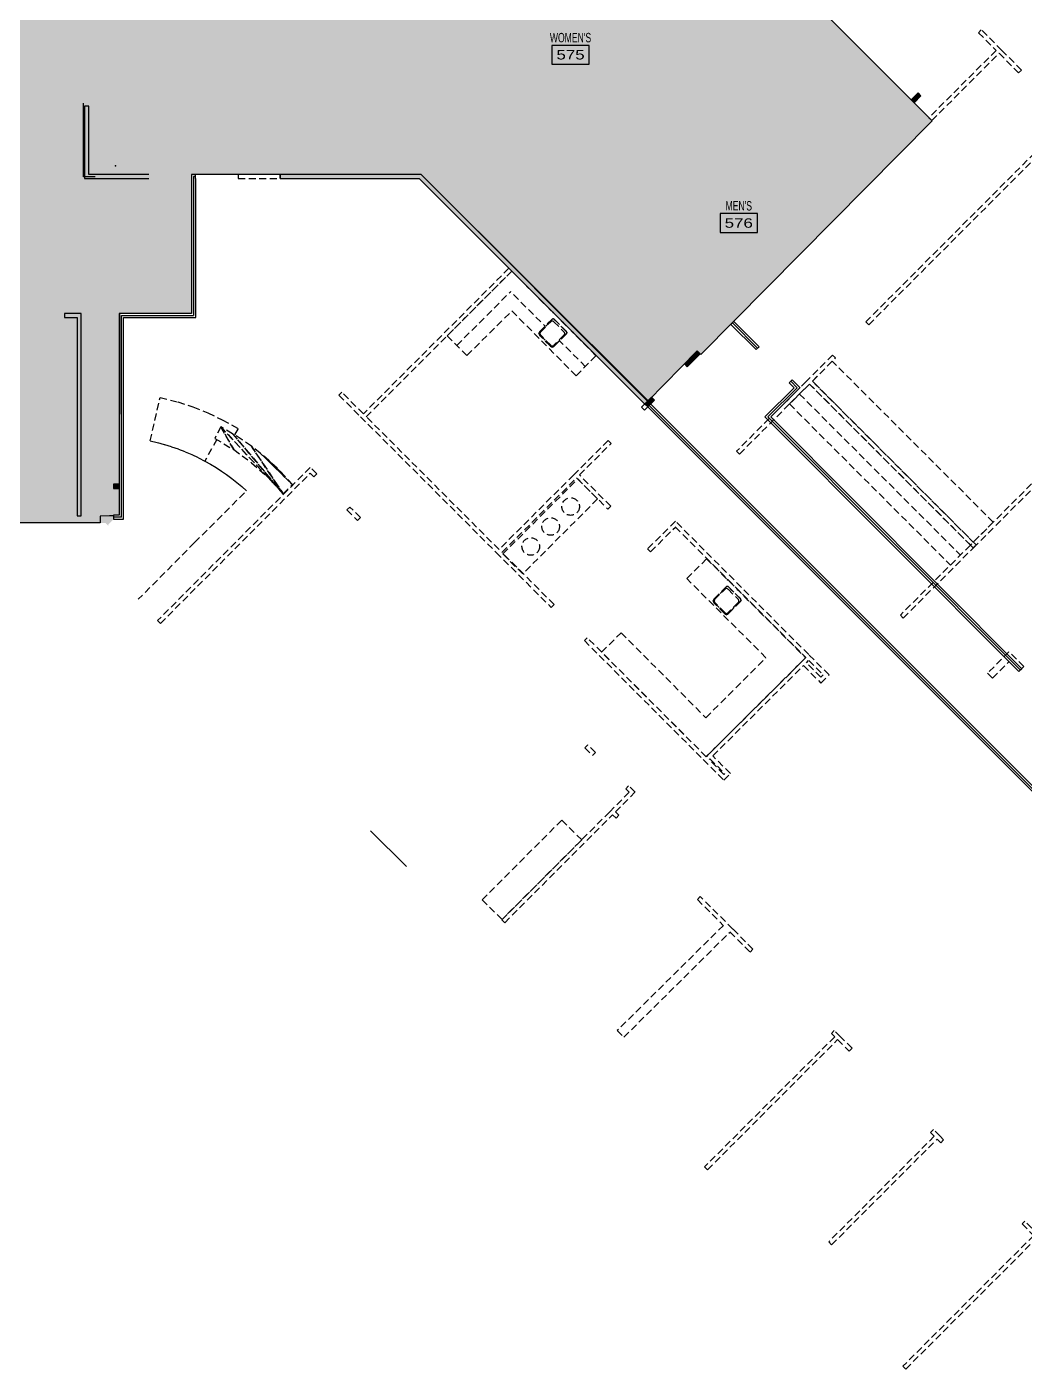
# Model space of a CAD drawing. Header units: inches. Extents: x -185 to 3066, y -860 to 1071.
# Drawn here: x 1421 to 2272, y -719 to 425 of the extents above; entities that cross this region are included whole.
import ezdxf
from ezdxf.enums import TextEntityAlignment as Align

# ---------------------------------------------------------------- set-up
doc = ezdxf.new("R2010")
doc.units = ezdxf.units.IN
doc.header["$LTSCALE"] = 96
doc.header["$MEASUREMENT"] = 0
doc.set_wipeout_variables(frame=1)
doc.linetypes.add('HIDDEN4', pattern=[0.09375, 0.0625, -0.03125])
for name, color, linetype in [('A-Anno-Pricing-Cons', 7, 'Continuous'), ('A-Area-Iden', 7, 'Continuous'), ('A-Area-Iden-Name', 7, 'Continuous'), ('A-Area-Iden-Numb', 7, 'Continuous'), ('A-Flor-Case-Demo', 7, 'HIDDEN4'), ('A-Flor-Case-Exst', 235, 'Continuous'), ('A-Flor-Pfix-Demo', 7, 'HIDDEN4'), ('A-Glaz-Exst', 53, 'Continuous'), ('A-hatch', 253, 'Continuous'), ('A-Wall-Demo', 7, 'HIDDEN4'), ('A-Wall-Exst', 3, 'Continuous'), ('A-Wall-Patt', 1, 'Continuous')]:
    doc.layers.add(name, color=color, linetype=linetype)
doc.layers.add('Plumbing-Fixtures new', color=2, linetype='Continuous', lineweight=15)
doc.styles.add('XFINE_0', font='ARIALN.TTF', dxfattribs={"width": 0.8})
doc.linetypes.add('FENCELINE2', pattern='A,0.25,-0.1,[132,ltypeshp.shx,S=0.1,R=0,X=-0.1,Y=0],-0.1,1', length=1.45)

# ---------------------------------------------------------------- blocks, each defined once
blk = doc.blocks.new('Group-2')
at = {"color": 255, "lineweight": 15}
blk.add_wipeout([(-444, 472.8), (-426, 472.8), (-426, 456), (-444, 456)], dxfattribs=at)
for p, q in [((-444.4, 458.3), (-444.4, 470.8)), ((-443.6, 458.3), (-443.6, 470.8)), ((-441.9, 473.3), (-427.6, 473.3)), ((-441.9, 472.6), (-429.4, 472.6)), ((-427.6, 470.8), (-427.6, 458.3)), ((-425.9, 471.6), (-425.9, 457.6)), ((-429.4, 456.6), (-441.9, 456.6)), ((-427.6, 455.8), (-441.9, 455.8))]:
    blk.add_line(p, q)
blk.add_lwpolyline([(-444, 472.8), (-426, 472.8), (-426, 456), (-444, 456)], close=True, dxfattribs=at)
for centre, radius, start, end in [((-441.9, 470.8), 2.5, 90, 180), ((-441.9, 470.8), 1.75, 90, 180), ((-429.4, 470.8), 1.75, 360, 90), ((-427.6, 471.6), 1.75, 360, 90), ((-441.9, 458.3), 2.5, 180, 270), ((-441.9, 458.3), 1.75, 180, 270), ((-429.4, 458.3), 1.75, 270, 360), ((-427.6, 457.6), 1.75, 270, 360)]:
    blk.add_arc(centre, radius, start, end)
for p in [(-422.4, 476.6), (-422.4, 464.6)]:
    blk.add_point(p)
at = {"layer": 'Plumbing-Fixtures new'}
blk.add_point((-422.4, 452.6), dxfattribs=at)
blk = doc.blocks.new('OTJ_Room_Tag_4_P')
at = {"layer": 'A-Area-Iden-Numb', "color": 4}
blk.add_lwpolyline([(2, -2), (2, 0), (-2, 0), (-2, -2)], close=True, dxfattribs=at)
at = {"layer": 'A-Area-Iden-Name', "style": 'XFINE_0', "width": 0.8}
for tag, p in [('ROOM:NAME1', (0, 2.35)), ('ROOM:NAME2', (0, 0.33))]:
    blk.add_attdef(tag, text='', height=1.33, dxfattribs=at).set_placement(p, align=Align.CENTER)
at = {"layer": 'A-Area-Iden-Numb', "style": 'XFINE_0', "width": 1.569593}
blk.add_attdef('ROOM:NUMBER', text='', height=1, dxfattribs=at).set_placement((-1.5, -1.5), (1.5, -1.5), align=Align.FIT)
blk = doc.blocks.new('*U53')
at = {"layer": 'A-Wall-Patt', "color": 2, "linetype": 'FENCELINE2', "lineweight": -3, "ltscale": 0.075}
blk.add_line((1.8, 1.7), (37, 1.7), dxfattribs=at)
at = {"layer": 'DefPoints', "color": 6, "linetype": 'Continuous', "lineweight": -3}
for p, q in [((35.2, 3.5), (0, 3.5)), ((3.5, 0), (38.7, 0))]:
    blk.add_line(p, q, dxfattribs=at)
blk = doc.blocks.new('*U54')
at = {"layer": 'A-Wall-Patt', "linetype": 'Continuous', "lineweight": -3}
blk.add_hatch(color=5, dxfattribs=at).paths.add_polyline_path([(0, 3.5), (0, 0), (118.7, 0), (120.1, 3.5)], flags=0)
at = {"layer": 'A-Wall-Exst', "color": 3, "linetype": 'Continuous', "lineweight": -3}
for p, q in [((0, 3.5), (0, 0)), ((120.1, 3.5), (0, 3.5)), ((0, 0), (118.7, 0))]:
    blk.add_line(p, q, dxfattribs=at)
blk = doc.blocks.new('*U55')
at = {"layer": 'A-Wall-Patt', "linetype": 'Continuous', "lineweight": -3}
blk.add_hatch(color=5, dxfattribs=at).paths.add_polyline_path([(0, 3.5), (-3.5, 0), (51.4, 0), (51.4, 3.5)], flags=0)
at = {"layer": 'A-Wall-Exst', "color": 3, "linetype": 'Continuous', "lineweight": -3}
for p, q in [((-3.5, 0), (51.4, 0)), ((51.4, 3.5), (0, 3.5))]:
    blk.add_line(p, q, dxfattribs=at)
blk = doc.blocks.new('*U56')
at = {"layer": 'A-Wall-Patt', "linetype": 'Continuous', "lineweight": -3}
blk.add_hatch(color=5, dxfattribs=at).paths.add_polyline_path([(-3.5, 3.5), (0, 0), (169, 0), (169, 3.5)], flags=0)
at = {"layer": 'A-Wall-Exst', "color": 3, "linetype": 'Continuous', "lineweight": -3}
for p, q in [((169, 3.5), (-3.5, 3.5)), ((0, 0), (169, 0)), ((169, 0), (169, 3.5))]:
    blk.add_line(p, q, dxfattribs=at)
blk = doc.blocks.new('*U57')
at = {"layer": 'A-Wall-Patt', "linetype": 'Continuous', "lineweight": -3}
blk.add_hatch(color=5, dxfattribs=at).paths.add_polyline_path([(0, 3.5), (3.5, 0), (61.6, 0), (61.6, 3.5)], flags=0)
at = {"layer": 'A-Wall-Exst', "color": 3, "linetype": 'Continuous', "lineweight": -3}
for p, q in [((61.6, 3.5), (0, 3.5)), ((3.5, 0), (61.6, 0)), ((61.6, 0), (61.6, 3.5))]:
    blk.add_line(p, q, dxfattribs=at)
blk = doc.blocks.new('*U58')
at = {"layer": 'A-Wall-Demo', "color": 7, "linetype": 'HIDDEN4', "lineweight": -3}
for p, q in [((76, 3.5), (76, 0)), ((111.8, 3.5), (76, 3.5)), ((76, 0), (111.8, 0)), ((111.8, 0), (111.8, 3.5))]:
    blk.add_line(p, q, dxfattribs=at)
blk = doc.blocks.new('*U125')
at = {"layer": 'A-Wall-Demo', "color": 7, "linetype": 'HIDDEN4', "lineweight": -3}
for p, q in [((20, 0), (0, 0)), ((20, -6), (20, 0)), ((-6, -6), (20, -6))]:
    blk.add_line(p, q, dxfattribs=at)
blk = doc.blocks.new('*U126')
at = {"layer": 'A-Wall-Demo', "color": 7, "linetype": 'HIDDEN4', "lineweight": -3}
for p, q in [((0, 0), (0, -6)), ((12, 0), (0, 0)), ((0, -6), (18, -6))]:
    blk.add_line(p, q, dxfattribs=at)
blk = doc.blocks.new('*U129')
at = {"layer": 'A-Wall-Patt', "color": 2, "linetype": 'FENCELINE2', "lineweight": -3, "ltscale": 0.075}
for p, q in [((1.7, 1.7), (9.4, 1.7)), ((49.4, 1.7), (79.8, 1.7))]:
    blk.add_line(p, q, dxfattribs=at)
at = {"layer": 'DefPoints', "color": 6, "linetype": 'Continuous', "lineweight": -3}
for p, q in [((0, 0), (9.4, 0)), ((9.4, 3.5), (3.5, 3.5)), ((9.4, 0), (9.4, 3.5)), ((49.4, 3.5), (49.4, 0)), ((79.8, 3.5), (49.4, 3.5)), ((79.8, 0), (79.8, 3.5)), ((49.4, 0), (79.8, 0))]:
    blk.add_line(p, q, dxfattribs=at)
blk = doc.blocks.new('*U130')
at = {"layer": 'A-Wall-Patt', "color": 2, "linetype": 'FENCELINE2', "lineweight": -3, "ltscale": 0.075}
for p, q in [((-1.8, 1.8), (0, 1.8)), ((0, 1.8), (303, 1.8))]:
    blk.add_line(p, q, dxfattribs=at)
at = {"layer": 'DefPoints', "color": 6, "linetype": 'Continuous', "lineweight": -3}
for p, q in [((-3.5, 0), (303, 0)), ((303, 3.5), (0, 3.5)), ((303, 0), (303, 3.5))]:
    blk.add_line(p, q, dxfattribs=at)
blk = doc.blocks.new('*U133')
at = {"layer": 'A-Wall-Patt', "color": 2, "linetype": 'FENCELINE2', "lineweight": -3, "ltscale": 0.075}
for p, q in [((0, -1.8), (696.9, -1.8)), ((696.9, -1.8), (698.6, -1.8))]:
    blk.add_line(p, q, dxfattribs=at)
at = {"layer": 'DefPoints', "color": 6, "linetype": 'Continuous', "lineweight": -3}
for p, q in [((0, 0), (0, -3.5)), ((696.9, 0), (0, 0)), ((0, -3.5), (700.4, -3.5))]:
    blk.add_line(p, q, dxfattribs=at)
blk = doc.blocks.new('*U134')
at = {"layer": 'A-Anno-Pricing-Cons', "color": 6, "linetype": 'Continuous', "lineweight": -3}
for p, q in [((72, 0), (72, -3.5)), ((72, -3.5), (75.5, -3.5))]:
    blk.add_line(p, q, dxfattribs=at)
at = {"layer": 'A-Wall-Patt', "color": 2, "linetype": 'FENCELINE2', "lineweight": -3, "ltscale": 0.075}
blk.add_line((72, -1.8), (73.7, -1.8), dxfattribs=at)
blk = doc.blocks.new('*U135')
at = {"layer": 'A-Wall-Patt', "linetype": 'Continuous', "lineweight": -3}
for points in [[(0, 3.5), (0, 0), (15.6, 0), (15.6, 3.5)], [(55.6, 3.5), (55.6, 0), (63.7, 0), (63.7, 3.5)]]:
    blk.add_hatch(color=5, dxfattribs=at).paths.add_polyline_path(points, flags=0)
at = {"layer": 'A-Wall-Exst', "color": 3, "linetype": 'Continuous', "lineweight": -3}
for p, q in [((0, 3.5), (0, 0)), ((15.6, 3.5), (0, 3.5)), ((0, 0), (15.6, 0)), ((15.6, 0), (15.6, 3.5)), ((55.6, 3.5), (55.6, 0)), ((63.7, 3.5), (55.6, 3.5)), ((55.6, 0), (63.7, 0)), ((63.7, 0), (63.7, 3.5))]:
    blk.add_line(p, q, dxfattribs=at)
blk = doc.blocks.new('*U137')
at = {"layer": 'A-Wall-Patt', "linetype": 'Continuous', "lineweight": -3}
blk.add_hatch(color=5, dxfattribs=at).paths.add_polyline_path([(-1.4, 3.5), (0, 0), (271.7, 0), (271.7, 3.5)], flags=0)
at = {"layer": 'A-Wall-Exst', "color": 3, "linetype": 'Continuous', "lineweight": -3}
for p, q in [((271.7, 3.5), (-1.4, 3.5)), ((0, 0), (271.7, 0)), ((271.7, 0), (271.7, 3.5))]:
    blk.add_line(p, q, dxfattribs=at)
blk = doc.blocks.new('*U142')
at = {"layer": 'A-Wall-Patt', "linetype": 'Continuous', "lineweight": -3}
blk.add_hatch(color=5, dxfattribs=at).paths.add_polyline_path([(0, 0), (0, -3.5), (4.9, -3.5), (4.9, 0)], flags=0)
at = {"layer": 'A-Wall-Exst', "color": 3, "linetype": 'Continuous', "lineweight": -3}
for p, q in [((0, 0), (0, -3.5)), ((4.9, 0), (0, 0)), ((4.9, -3.5), (4.9, 0)), ((0, -3.5), (4.9, -3.5))]:
    blk.add_line(p, q, dxfattribs=at)
blk = doc.blocks.new('*U162')
at = {"layer": 'A-Anno-Pricing-Cons', "color": 6, "linetype": 'Continuous', "lineweight": -3}
for p, q in [((7.4, 0), (-1, 0)), ((7.4, -3.5), (7.4, 0)), ((2.5, -3.5), (7.4, -3.5))]:
    blk.add_line(p, q, dxfattribs=at)
at = {"layer": 'A-Wall-Patt', "color": 2, "linetype": 'FENCELINE2', "lineweight": -3, "ltscale": 0.075}
blk.add_line((0.7, -1.8), (7.4, -1.8), dxfattribs=at)
blk = doc.blocks.new('*U163')
at = {"layer": 'A-Anno-Pricing-Cons', "color": 6, "linetype": 'Continuous', "lineweight": -3}
for p, q in [((175.3, 1.8), (3.5, 1.8)), ((0, -1.8), (171.8, -1.8))]:
    blk.add_line(p, q, dxfattribs=at)
at = {"layer": 'A-Wall-Patt', "color": 2, "linetype": 'FENCELINE2', "lineweight": -3, "ltscale": 0.075}
for p, q in [((1.8, 0), (171.8, 0)), ((171.8, 0), (173.5, 0))]:
    blk.add_line(p, q, dxfattribs=at)
blk = doc.blocks.new('*U171')
at = {"layer": 'A-Anno-Pricing-Cons', "color": 6, "linetype": 'Continuous', "lineweight": -3}
for p, q in [((59.8, 3.5), (-1.8, 3.5)), ((1.8, 0), (63.3, 0))]:
    blk.add_line(p, q, dxfattribs=at)
at = {"layer": 'A-Wall-Patt', "color": 2, "linetype": 'FENCELINE2', "lineweight": -3, "ltscale": 0.075}
blk.add_line((0, 1.8), (61.5, 1.8), dxfattribs=at)
blk = doc.blocks.new('*U172')
at = {"layer": 'A-Wall-Patt', "linetype": 'Continuous', "lineweight": -3}
for points in [[(0, 3.5), (0, 0), (69, 0), (70.7, 0.9), (70.7, 3.5)], [(70.7, 3.5), (70.7, 0.9), (72.5, 0), (154.5, 0), (154.5, 3.5)], [(252.5, 3.5), (252.5, 0), (260, 0), (260, 3.5)], [(358, 3.5), (358, 0), (369.8, 0), (371.5, 0.9), (371.5, 3.5)], [(371.5, 3.5), (371.5, 0.9), (373.3, 0), (396.3, 0), (396.3, 3.5)], [(494.3, 3.5), (494.3, 0), (501.8, 0), (501.8, 3.5)], [(588.7, 3.5), (588.7, 0), (607.9, 0), (609.7, 0.9), (609.7, 3.5)], [(609.7, 3.5), (609.7, 0.9), (611.4, 0), (625.2, 0), (625.2, 3.5)], [(723.2, 3.5), (723.2, 0), (729.8, 0), (731.5, 0.9), (731.5, 3.5)], [(828.7, 3.5), (828.7, 0), (849.8, 0), (851.5, 0.9), (851.5, 3.5)], [(851.5, 3.5), (851.5, 0.9), (853.3, 0), (883, 0), (883, 3.5)], [(923, 3.5), (923, 0), (933.9, 0), (937.4, 3.5)]]:
    blk.add_hatch(color=5, dxfattribs=at).paths.add_polyline_path(points, flags=0)
at = {"layer": 'A-Wall-Exst', "color": 3, "linetype": 'Continuous', "lineweight": -3}
for p, q in [((0, 3.5), (0, 0)), ((70.7, 3.5), (0, 3.5)), ((0, 0), (69, 0)), ((154.5, 3.5), (70.7, 3.5)), ((72.5, 0), (154.5, 0)), ((154.5, 0), (154.5, 3.5)), ((252.5, 3.5), (252.5, 0)), ((260, 3.5), (252.5, 3.5)), ((252.5, 0), (260, 0)), ((260, 0), (260, 3.5)), ((358, 3.5), (358, 0)), ((371.5, 3.5), (358, 3.5)), ((358, 0), (369.8, 0)), ((396.3, 3.5), (371.5, 3.5)), ((373.3, 0), (396.3, 0)), ((396.3, 0), (396.3, 3.5)), ((494.3, 3.5), (494.3, 0)), ((501.8, 3.5), (494.3, 3.5)), ((494.3, 0), (501.8, 0)), ((501.8, 0), (501.8, 3.5)), ((588.7, 3.5), (588.7, 0)), ((609.7, 3.5), (588.7, 3.5)), ((588.7, 0), (607.9, 0)), ((625.2, 3.5), (609.7, 3.5)), ((611.4, 0), (625.2, 0)), ((625.2, 0), (625.2, 3.5)), ((723.2, 3.5), (723.2, 0)), ((731.5, 3.5), (723.2, 3.5)), ((723.2, 0), (729.8, 0)), ((828.7, 3.5), (828.7, 0)), ((851.5, 3.5), (828.7, 3.5)), ((828.7, 0), (849.8, 0)), ((883, 3.5), (851.5, 3.5)), ((853.3, 0), (883, 0)), ((883, 0), (883, 3.5)), ((923, 3.5), (923, 0)), ((937.4, 3.5), (923, 3.5)), ((923, 0), (933.9, 0))]:
    blk.add_line(p, q, dxfattribs=at)
blk = doc.blocks.new('*U173')
at = {"layer": 'A-Anno-Pricing-Cons', "color": 6, "linetype": 'Continuous', "lineweight": -3}
for p, q in [((121.4, 1.8), (2.9, 1.8)), ((-0.6, -1.8), (117.9, -1.8))]:
    blk.add_line(p, q, dxfattribs=at)
at = {"layer": 'A-Wall-Patt', "color": 2, "linetype": 'FENCELINE2', "lineweight": -3, "ltscale": 0.075}
for p, q in [((1.2, 0), (2.9, 0)), ((2.9, 0), (119.7, 0))]:
    blk.add_line(p, q, dxfattribs=at)
blk = doc.blocks.new('*U189')
at = {"layer": 'A-Wall-Patt', "linetype": 'Continuous', "lineweight": -3}
blk.add_hatch(color=5, dxfattribs=at).paths.add_polyline_path([(0, 3.5), (0, 0), (8.3, 0), (8.3, 3.5)], flags=0)
at = {"layer": 'A-Wall-Exst', "color": 3, "linetype": 'Continuous', "lineweight": -3}
for p, q in [((0, 3.5), (0, 0)), ((8.3, 3.5), (0, 3.5)), ((0, 0), (8.3, 0)), ((8.3, 0), (8.3, 3.5))]:
    blk.add_line(p, q, dxfattribs=at)
blk = doc.blocks.new('*U196')
at = {"layer": 'A-Wall-Demo', "color": 7, "linetype": 'HIDDEN4', "lineweight": -3}
for p, q in [((0, 3.5), (0, 0)), ((0.4, 3.5), (0, 3.5)), ((0, 0), (0.4, 0)), ((0.4, 0), (17.8, 0)), ((17.8, 3.5), (3.9, 3.5)), ((17.8, 0), (17.8, 3.5)), ((115.8, 3.5), (115.8, 0)), ((120.4, 3.5), (115.8, 3.5)), ((115.8, 0), (120.4, 0)), ((120.4, 0), (127.3, 0)), ((127.3, 3.5), (123.9, 3.5)), ((127.3, 0), (127.3, 3.5)), ((225.2, 3.5), (225.2, 0)), ((240.4, 3.5), (225.2, 3.5)), ((225.2, 0), (243.9, 0)), ((258.3, 3.5), (243.9, 3.5)), ((243.9, 0), (258.3, 0)), ((258.3, 0), (258.3, 3.5)), ((356.3, 3.5), (356.3, 0)), ((360.5, 3.5), (356.3, 3.5)), ((356.3, 0), (364, 0)), ((367.8, 3.5), (364, 3.5)), ((364, 0), (367.8, 0)), ((367.8, 0), (367.8, 3.5)), ((465.8, 3.5), (465.8, 0)), ((480.1, 3.5), (465.8, 3.5)), ((465.8, 0), (483.6, 0)), ((496.4, 3.5), (483.6, 3.5)), ((483.6, 0), (496.4, 0)), ((496.4, 0), (496.4, 3.5)), ((594.4, 3.5), (594.4, 0)), ((600.6, 3.5), (594.4, 3.5)), ((594.4, 0), (604.1, 0)), ((608, 3.5), (604.1, 3.5)), ((604.1, 0), (608, 0)), ((608, 0), (608, 3.5)), ((706, 3.5), (706, 0)), ((720.3, 3.5), (706, 3.5)), ((706, 0), (723.8, 0)), ((738.4, 3.5), (723.8, 3.5)), ((723.8, 0), (738.4, 0)), ((738.4, 0), (738.4, 3.5)), ((836.4, 3.5), (836.4, 0)), ((840.5, 3.5), (836.4, 3.5)), ((836.4, 0), (844, 0))]:
    blk.add_line(p, q, dxfattribs=at)
blk = doc.blocks.new('*U200')
at = {"layer": 'A-Wall-Demo', "color": 7, "linetype": 'HIDDEN4', "lineweight": -3}
for p, q in [((7.6, 3.5), (3.5, 3.5)), ((3.5, 0), (7.6, 0)), ((7.6, 0), (7.6, 3.5)), ((105.6, 3.5), (105.6, 0)), ((144.9, 3.5), (105.6, 3.5)), ((105.6, 0), (136.9, 0)), ((169.1, 3.5), (144.9, 3.5)), ((144.9, 0), (169.1, 0)), ((169.1, 0), (169.1, 3.5)), ((267.1, 3.5), (267.1, 0)), ((274.6, 3.5), (267.1, 3.5)), ((267.1, 0), (271.1, 0)), ((288.6, 3.5), (274.6, 3.5)), ((274.6, 0), (288.6, 0)), ((288.6, 0), (288.6, 3.5)), ((386.6, 3.5), (386.6, 0)), ((394.6, 3.5), (386.6, 3.5)), ((386.6, 0), (391.1, 0)), ((398.9, 3.5), (394.6, 3.5)), ((394.6, 0), (398.9, 0)), ((398.9, 0), (398.9, 3.5)), ((496.9, 3.5), (496.9, 0)), ((514.3, 3.5), (496.9, 3.5)), ((496.9, 0), (510.8, 0)), ((530.2, 3.5), (514.3, 3.5)), ((514.3, 0), (530.2, 0)), ((530.2, 0), (530.2, 3.5)), ((628.1, 3.5), (628.1, 0)), ((633.9, 3.5), (628.1, 3.5)), ((628.1, 0), (630.4, 0))]:
    blk.add_line(p, q, dxfattribs=at)
blk = doc.blocks.new('*U201')
at = {"layer": 'A-Wall-Demo', "color": 7, "linetype": 'HIDDEN4', "lineweight": -3}
for p, q in [((4.2, 3.5), (-3.5, 3.5)), ((0, 0), (4.2, 0)), ((4.2, 0), (4.2, 3.5)), ((44.2, 3.5), (44.2, 0)), ((57, 3.5), (44.2, 3.5)), ((44.2, 0), (57, 0)), ((57, 0), (57, 3.5)), ((331, 3.5), (331, 0)), ((340.2, 3.5), (331, 3.5)), ((331, 0), (340.2, 0)), ((340.2, 0), (340.2, 3.5)), ((380.2, 3.5), (380.2, 0)), ((388, 3.5), (380.2, 3.5)), ((380.2, 0), (384.5, 0))]:
    blk.add_line(p, q, dxfattribs=at)
blk = doc.blocks.new('*U202')
at = {"layer": 'A-Wall-Demo', "color": 7, "linetype": 'HIDDEN4', "lineweight": -3}
for p, q in [((21.3, 3.5), (-3.5, 3.5)), ((0, 0), (17.8, 0)), ((164.7, 3.5), (21.3, 3.5)), ((21.3, 0), (164.7, 0)), ((164.7, 0), (164.7, 3.5)), ((204.7, 3.5), (204.7, 0)), ((271, 3.5), (204.7, 3.5)), ((204.7, 0), (267.5, 0)), ((434.5, 3.5), (271, 3.5)), ((271, 0), (431, 0)), ((460.5, 3.5), (434.5, 3.5)), ((434.5, 0), (460.5, 0)), ((460.5, 0), (460.5, 3.5))]:
    blk.add_line(p, q, dxfattribs=at)
blk = doc.blocks.new('*U203')
at = {"layer": 'A-Wall-Demo', "color": 7, "linetype": 'HIDDEN4', "lineweight": -3}
for p, q in [((41.1, 3.5), (3.5, 3.5)), ((41.1, 0), (41.1, 3.5)), ((3.5, 0), (41.1, 0))]:
    blk.add_line(p, q, dxfattribs=at)
blk = doc.blocks.new('*U204')
at = {"layer": 'A-Wall-Demo', "color": 7, "linetype": 'HIDDEN4', "lineweight": -3}
for p, q in [((0, 3.5), (0, 0)), ((4, 3.5), (0, 3.5)), ((0, 0), (4, 0)), ((4, 0), (4, 3.5)), ((44, 3.5), (44, 0)), ((82.1, 3.5), (44, 3.5)), ((44, 0), (85.6, 0)), ((175.5, 3.5), (85.6, 3.5)), ((85.6, 0), (175.5, 0))]:
    blk.add_line(p, q, dxfattribs=at)
blk = doc.blocks.new('*U221')
at = {"layer": 'A-Wall-Demo', "color": 7, "linetype": 'HIDDEN4', "lineweight": -3}
for p, q in [((84.4, 3.5), (0, 3.5)), ((0, 0), (84.4, 0)), ((84.4, 0), (84.4, 3.5))]:
    blk.add_line(p, q, dxfattribs=at)
blk = doc.blocks.new('*U222')
at = {"layer": 'A-Wall-Demo', "color": 7, "linetype": 'HIDDEN4', "lineweight": -3}
for p, q in [((230.7, 3.5), (3.5, 3.5)), ((230.7, 0), (230.7, 3.5)), ((270.7, 3.5), (270.7, 0)), ((298.7, 3.5), (270.7, 3.5)), ((0, 0), (230.7, 0)), ((270.7, 0), (302.2, 0))]:
    blk.add_line(p, q, dxfattribs=at)
blk = doc.blocks.new('*U224')
at = {"layer": 'A-Wall-Demo', "color": 7, "linetype": 'HIDDEN4', "lineweight": -3}
for p, q in [((0, 3.5), (0, 0)), ((298.7, 3.5), (0, 3.5)), ((0, 0), (302.2, 0))]:
    blk.add_line(p, q, dxfattribs=at)
blk = doc.blocks.new('*U225')
at = {"layer": 'A-Wall-Demo', "color": 7, "linetype": 'HIDDEN4', "lineweight": -3}
for p, q in [((0, 3.5), (0, 0)), ((84.4, 3.5), (0, 3.5)), ((0, 0), (87.9, 0))]:
    blk.add_line(p, q, dxfattribs=at)
blk = doc.blocks.new('*U226')
at = {"layer": 'A-Wall-Demo', "color": 7, "linetype": 'HIDDEN4', "lineweight": -3}
for p, q in [((201, 3.5), (3.5, 3.5)), ((3.5, 0), (197.5, 0))]:
    blk.add_line(p, q, dxfattribs=at)
blk = doc.blocks.new('*U231')
at = {"layer": 'A-Wall-Demo', "color": 7, "linetype": 'HIDDEN4', "lineweight": -3}
for p, q in [((6.3, 3.5), (3.5, 3.5)), ((0, 0), (9.8, 0))]:
    blk.add_line(p, q, dxfattribs=at)
blk = doc.blocks.new('*U232')
at = {"layer": 'A-Wall-Demo', "color": 7, "linetype": 'HIDDEN4', "lineweight": -3}
for p, q in [((21, 3.5), (3.5, 3.5)), ((3.5, 0), (24.5, 0))]:
    blk.add_line(p, q, dxfattribs=at)
blk = doc.blocks.new('*U233')
at = {"layer": 'A-Wall-Demo', "color": 7, "linetype": 'HIDDEN4', "lineweight": -3}
for p, q in [((4.4, 3.5), (-3.5, 3.5)), ((0, 0), (0.9, 0))]:
    blk.add_line(p, q, dxfattribs=at)
blk = doc.blocks.new('*U234')
at = {"layer": 'A-Wall-Demo', "color": 7, "linetype": 'HIDDEN4', "lineweight": -3}
for p, q in [((24.8, 3.5), (3.5, 3.5)), ((3.5, 0), (21.3, 0))]:
    blk.add_line(p, q, dxfattribs=at)
blk = doc.blocks.new('*U253')
at = {"layer": 'A-Wall-Demo', "color": 7, "linetype": 'HIDDEN4', "lineweight": -3}
for p, q in [((0, 3.5), (0, 0)), ((81.1, 3.5), (0, 3.5)), ((0, 0), (81.1, 0))]:
    blk.add_line(p, q, dxfattribs=at)
blk = doc.blocks.new('*U254')
at = {"layer": 'A-Wall-Demo', "color": 7, "linetype": 'HIDDEN4', "lineweight": -3}
for p, q in [((0, 3.5), (0, 0)), ((23.6, 3.5), (0, 3.5)), ((0, 0), (23.6, 0)), ((23.6, 0), (48.5, 0)), ((48.5, 3.5), (27.1, 3.5)), ((48.5, 0), (48.5, 3.5))]:
    blk.add_line(p, q, dxfattribs=at)
blk = doc.blocks.new('*U273')
at = {"layer": 'A-Wall-Demo', "color": 7, "linetype": 'HIDDEN4', "lineweight": -3}
for p, q in [((0, 8), (0, 0)), ((127.3, 8), (0, 8)), ((0, 0), (127.3, 0))]:
    blk.add_line(p, q, dxfattribs=at)
blk = doc.blocks.new('*U274')
at = {"layer": 'A-Wall-Demo', "color": 7, "linetype": 'HIDDEN4', "lineweight": -3}
for p, q in [((0, 3.5), (0, 0)), ((156.8, 3.5), (0, 3.5)), ((0, 0), (156.8, 0))]:
    blk.add_line(p, q, dxfattribs=at)
blk = doc.blocks.new('*U275')
at = {"layer": 'A-Wall-Demo', "color": 7, "linetype": 'HIDDEN4', "lineweight": -3}
for p, q in [((0, 3.5), (0, 0)), ((127.4, 3.5), (0, 3.5)), ((0, 0), (127.4, 0))]:
    blk.add_line(p, q, dxfattribs=at)
blk = doc.blocks.new('*U276')
at = {"layer": 'A-Wall-Demo', "color": 7, "linetype": 'HIDDEN4', "lineweight": -3}
for p, q in [((0, 3.5), (0, 0)), ((157.6, 3.5), (0, 3.5)), ((0, 0), (157.6, 0))]:
    blk.add_line(p, q, dxfattribs=at)
blk = doc.blocks.new('*U278')
at = {"layer": 'A-Wall-Demo', "color": 7, "linetype": 'HIDDEN4', "lineweight": -3}
for p, q in [((20, 3.5), (-3.5, 3.5)), ((0, 0), (23.5, 0)), ((153.6, 3.5), (23.5, 3.5)), ((23.5, 0), (153.6, 0)), ((153.6, 0), (153.6, 3.5))]:
    blk.add_line(p, q, dxfattribs=at)
blk = doc.blocks.new('*U279')
at = {"layer": 'A-Wall-Demo', "color": 7, "linetype": 'HIDDEN4', "lineweight": -3}
for p, q in [((0, 3.5), (0, 0)), ((184.4, 3.5), (0, 3.5)), ((0, 0), (180.9, 0))]:
    blk.add_line(p, q, dxfattribs=at)
blk = doc.blocks.new('*U280')
at = {"layer": 'A-Wall-Demo', "color": 7, "linetype": 'HIDDEN4', "lineweight": -3}
for p, q in [((0, 3.5), (0, 0)), ((175.5, 3.5), (0, 3.5)), ((0, 0), (175.5, 0))]:
    blk.add_line(p, q, dxfattribs=at)
blk = doc.blocks.new('*U281')
at = {"layer": 'A-Wall-Demo', "color": 7, "linetype": 'HIDDEN4', "lineweight": -3}
for p, q in [((2.8, 3.5), (0, 3.5)), ((0, 0), (6.3, 0)), ((115.4, 3.5), (6.3, 3.5)), ((6.3, 0), (118.9, 0)), ((119.8, 3.5), (118.9, 3.5)), ((118.9, 0), (119.8, 0))]:
    blk.add_line(p, q, dxfattribs=at)
blk = doc.blocks.new('*U282')
at = {"layer": 'A-Wall-Demo', "color": 7, "linetype": 'HIDDEN4', "lineweight": -3}
for p, q in [((157.3, 3.5), (-3.5, 3.5)), ((0, 0), (157.3, 0)), ((181.8, 3.5), (157.3, 3.5)), ((160.8, 0), (178.3, 0))]:
    blk.add_line(p, q, dxfattribs=at)
blk = doc.blocks.new('*U283')
at = {"layer": 'A-Wall-Demo', "color": 7, "linetype": 'HIDDEN4', "lineweight": -3}
for p, q in [((0, 3.5), (0, 0)), ((33.4, 3.5), (0, 3.5)), ((0, 0), (29.9, 0))]:
    blk.add_line(p, q, dxfattribs=at)

msp = doc.modelspace()

# ---------------------------------------------------------------- hatches: boundary and pattern name
at = {"layer": 'A-hatch'}
h = msp.add_hatch(color=256, dxfattribs=at)
h.dxf.hatch_style = 1
h.paths.add_polyline_path([(1847.5, 670.8), (1860, 683.3), (1852.8, 690.5), (2040.7, 878.4), (2041.6, 880.8), (2041.6, 922), (1892.2, 1071.4), (1381, 1071.4), (1351.9, 1042.3), (1322.5, 1071.4), (661, 1071.4), (631.9, 1042.3), (602.7, 1071.4), (1, 1071.4), (-71.2, 999.2), (-71.2, 958), (-112.4, 958), (-184.6, 885.8), (-184.6, 188), (-112.4, 115.8), (-71.2, 115.8), (-71.2, 74.6), (1, 2.4), (602.7, 2.4), (631.9, 31.5), (661, 2.4), (1483.8, 2.4), (1486.7, 2.4), (1488.4, 2.3), (1490.7, 0), (1490.9, 1.3), (1495.2, 5.6), (1495.2, 8.4), (1495.2, 9.1), (1500.1, 9.1), (1500.3, 180.9), (1561.6, 180.9), (1561.6, 299.4), (1757.4, 299.4), (1950.8, 106.6), (1992.6, 149.1), (1995.8, 145.9), (2193, 345), (1957.2, 580.9), (1847.5, 468.8)])

# ---------------------------------------------------------------- linework, layer by layer
at = {"layer": 'A-Flor-Case-Demo'}
for p, q in [((1787.8, 153.7), (1833.6, 199.5)), ((1897.6, 135.5), (1833.6, 199.5)), ((2079.8, 112.3), (2217, -24.9))]:
    msp.add_line(p, q, dxfattribs=at)
for points in [[(1779.5, 161.9), (1796.4, 145.1), (1834.7, 183.1), (1889.4, 127.9), (1906.4, 144.9), (1834.7, 217), (1779.5, 161.9)], [(1907.8, 22.9), (1907.8, 22.9), (1844, -40.9), (1827, -24), (1890.8, 39.9), (1907.8, 22.9)]]:
    msp.add_lwpolyline(points, dxfattribs=at)
for points in [[(2107.8, 140.2), (2090.8, 123.2), (2228, -13.9), (2245, 3.1)], [(2088.3, 120.8), (2071.3, 103.8), (2208.5, -33.4), (2225.5, -16.4)], [(1911.1, -107.6), (1927.9, -91.1), (2000, -163.6), (2051.3, -112.4), (1983.8, -45), (2000.7, -28.1), (2085.1, -112.5), (2000.3, -196.8)], [(1809.4, -318.7), (1877.2, -250.8), (1894.2, -267.7), (1826.3, -335.6)]]:
    msp.add_lwpolyline(points, close=True, dxfattribs=at)
for points in [[(1526.5, 72.3, 0), (1534.9, 109.4, 0), (1550, 105.5, 0), (1562.9, 101.3, 0), (1575.5, 96.2, 0), (1587.8, 90.4, 0), (1601.4, 82.8, 0), (1598.3, 77.5, 0)], [(1597.6, 64.9, 0), (1586.6, 84.3, 0), (1581.4, 74.5, 0), (1597.6, 64.9, 0)], [(1586.6, 84.3, 0), (1597.6, 64.9, 0), (1612.9, 53.8, 0), (1627, 41.1, 0), (1586.6, 84.3, 0)], [(1639.8, 27.3, 0), (1596.7, 78.5, 0), (1586.6, 84.3, 0), (1627, 41.1, 0), (1639.8, 27.3, 0)], [(1526.5, 72.3, 0), (1532.6, 70.9, 0), (1538.6, 69.3, 0), (1544.6, 67.4, 0), (1550.5, 65.4, 0), (1556.3, 63.1, 0), (1562, 60.7, 0), (1567.6, 58, 0), (1573.1, 55.1, 0)], [(1583.1, 73.6, 0), (1573.1, 55.1, 0)], [(1639.8, 27.3, 0), (1612.7, 67.8, 0), (1604.8, 73.3, 0), (1596.7, 78.5, 0), (1639.8, 27.3, 0)], [(1647.6, 35.1, 0), (1620.3, 61.9, 0), (1612.7, 67.8, 0), (1639.8, 27.3, 0), (1647.6, 35.1, 0)], [(1573.1, 55.1, 0), (1577.9, 52.5, 0), (1582.6, 49.7, 0), (1587.1, 46.7, 0), (1591.6, 43.6, 0), (1596, 40.3, 0), (1600.3, 37, 0), (1604.4, 33.5, 0), (1608.5, 29.8, 0)], [(1564.3, -14.3, 0), (1608.5, 29.8, 0)]]:
    msp.add_polyline3d(points, dxfattribs=at)
for centre in [(1884.8, 16.4), (1867.8, -0.6), (1850.8, -17.6)]:
    msp.add_circle(centre, 7.5, dxfattribs=at)
at = {"layer": 'A-Flor-Case-Exst'}
msp.add_line((1714.2, -259.8), (1744.8, -290.4), dxfattribs=at)
at = {"layer": 'A-Glaz-Exst'}
msp.add_lwpolyline([(1479.6, 297.5), (1469.6, 297.5), (1469.6, 360.1)], dxfattribs=at)
at = {"layer": 'A-Wall-Demo'}
msp.add_line((1564.3, -14.3), (1516.3, -62.6), dxfattribs=at)
for points in [[(1641.3, 42.2, 0), (1627.6, 55.7, 0), (1620.3, 61.9, 0), (1647.6, 35.1, 0), (1641.3, 42.2, 0)], [(1627.6, 55.7, 0), (1641.3, 42.2, 0), (1634.6, 49.1, 0), (1627.6, 55.7, 0)], [(1639.8, 27.3, 0), (1627, 41.1, 0), (1639.8, 27.3, 0), (1639.8, 27.3, 0)]]:
    msp.add_polyline3d(points, dxfattribs=at)
msp.add_point((1496.9, 306.7), dxfattribs=at)

# ---------------------------------------------------------------- block references
at = {"layer": 'A-Anno-Pricing-Cons', "color": 6, "linetype": 'Continuous', "lineweight": -3}
for name, p, rotation in [('*U134', (1637.1, 295.9), 180), ('*U173', (1563.4, 298.8), 270), ('*U163', (1501.9, 5.6), 90), ('*U162', (1502.6, 5.6), 180)]:
    msp.add_blockref(name, p, dxfattribs=dict(at, rotation=rotation))
msp.add_blockref('*U171', (1501.9, 177.4), dxfattribs=at)
at = {"layer": 'A-Area-Iden'}
ref = msp.add_blockref('OTJ_Room_Tag_4_P', (1884.7, 409.4), dxfattribs=dict(at, xscale=8, yscale=8, zscale=8))
ref.add_attrib('ROOM:NAME2', "WOMEN'S", dxfattribs={"layer": 'A-Area-Iden-Name', "height": 8, "style": 'XFINE_0', "width": 0.8}).set_placement((1884.7, 412), align=Align.CENTER)
ref.add_attrib('ROOM:NUMBER', '575', dxfattribs={"layer": 'A-Area-Iden-Numb', "height": 8, "style": 'XFINE_0', "width": 1.569593}).set_placement((1872.7, 397.4), (1896.7, 397.4), align=Align.FIT)
ref = msp.add_blockref('OTJ_Room_Tag_4_P', (2028.1, 266), dxfattribs=dict(at, xscale=8, yscale=8, zscale=8))
ref.add_attrib('ROOM:NAME2', "MEN'S", dxfattribs={"layer": 'A-Area-Iden-Name', "height": 8, "style": 'XFINE_0', "width": 0.8}).set_placement((2028.1, 268.7), align=Align.CENTER)
ref.add_attrib('ROOM:NUMBER', '576', dxfattribs={"layer": 'A-Area-Iden-Numb', "height": 8, "style": 'XFINE_0', "width": 1.569593}).set_placement((2016.1, 254), (2040.1, 254), align=Align.FIT)
at = {"layer": 'A-Wall-Demo', "color": 7, "linetype": 'HIDDEN4', "lineweight": -3}
for name, p, rotation in [('*U196', (2007.4, 722.2), 315.0000000001162), ('*U254', (2269.1, 388.4), 134.9999999999288), ('*U253', (2192.6, 345.3), 44.99999999992562), ('*U222', (2299.5, 337), 225.0130498708481), ('*U58', (1525.4, 295.9), 0.002816936305675412), ('*U280', (1832.2, 219.5), 225.0005852133535), ('*U224', (2228, -18.9), 45.01325059612694), ('*U221', (2085.9, 123.3), 225.013049870848), ('*U226', (2085.9, 123.3), 314.9997687372662), ('*U202', (2015.4, -211.8), 135.000000000075), ('*U204', (1948, 103.8), 224.9339127339263), ('*U279', (1535.1, -83.3), 45.07328037225379), ('*U201', (1662.9, 44.8), 315.0000000000001), ('*U203', (1887.4, 43.3), 315.0000000001008), ('*U283', (1952.9, -22.2), 45.00000000006834), ('*U282', (1974, -1), 315.0000000000736), ('*U225', (2168.3, -78.6), 45.01325059612702), ('*U281', (2085.2, -112.2), 224.8804565808742), ('*U125', (2258.4, -115.8), 224.9999999999996), ('*U126', (2266.9, -124.2), 134.9219903794581), ('*U232', (2080.8, -116.7), 314.9999999998861), ('*U231', (2098.1, -134), 44.99999999988856), ('*U234', (2001, -196.1), 314.9999999998869), ('*U233', (2016, -211.2), 225.0000000000857), ('*U278', (1934.7, -227.1), 225.0005041379276), ('*U200', (1918.1, -243.7), 315.0186799260221), ('*U273', (1930.2, -435.7), 44.70868559720781), ('*U274', (2001.5, -548.7), 44.99999999999997), ('*U275', (2107.2, -612.7), 45.01867992602221), ('*U276', (2170.5, -718.6), 44.99999999999995)]:
    msp.add_blockref(name, p, dxfattribs=dict(at, rotation=rotation))
at = {"layer": 'A-Wall-Exst', "color": 3, "linetype": 'Continuous', "lineweight": -3}
for name, p, rotation in [('*U189', (2177.5, 360.5), 44.99999999992458), ('*U57', (1474, 295.9), 89.99877252467836), ('*U55', (1474, 295.9), 0.001365997307745415), ('*U56', (1464.2, 177.4), 270), ('*U135', (1992.7, 149.1), 225.3998749824801)]:
    msp.add_blockref(name, p, dxfattribs=dict(at, rotation=rotation))
for name, p in [('*U54', (1637.1, 295.9)), ('*U172', (530.3, 177.4)), ('*U142', (1495.2, 35.4))]:
    msp.add_blockref(name, p, dxfattribs=at)
at = {"layer": 'DefPoints', "color": 6, "linetype": 'Continuous', "lineweight": -3}
for name, p, rotation in [('*U129', (2080.3, 117.7), 134.9999999999994), ('*U53', (2052.9, 90.3), 45.01543227954871), ('*U130', (2052.9, 90.3), 314.9226984894377)]:
    msp.add_blockref(name, p, dxfattribs=dict(at, rotation=rotation))

# ---------------------------------------------------------------- next in the draw order: block references
at = {"layer": 'A-Flor-Pfix-Demo', "rotation": 44.9999999999999}
for p in [(2505.7, 143.4), (2654.2, -84.5)]:
    msp.add_blockref('Group-2', p, dxfattribs=at)

# ---------------------------------------------------------------- next in the draw order: linework, layer by layer
at = {"layer": 'A-hatch'}
msp.add_lwpolyline([(1957.2, 580.9), (2193, 345), (1995.8, 145.9), (1992.6, 149.1), (1950.8, 106.6), (1757.4, 299.4), (1561.6, 299.4), (1561.6, 180.9), (1500.3, 180.9), (1500.1, 9.1), (1495.2, 9.1), (1495.2, 8.4), (1491.8, 8.4), (1483.8, 8.3), (1483.8, 2.4), (661, 2.4)], dxfattribs=at)

# ---------------------------------------------------------------- next in the draw order: block references
at = {"layer": 'A-Wall-Exst', "color": 3, "linetype": 'Continuous', "lineweight": -3, "rotation": 314.9999999998888}
msp.add_blockref('*U137', (1755.8, 295.9), dxfattribs=at)
at = {"layer": 'DefPoints', "color": 6, "linetype": 'Continuous', "lineweight": -3, "rotation": 314.9999999999999}
msp.add_blockref('*U133', (1950.5, 106.3), dxfattribs=at)

doc.saveas('drawing.dxf')
